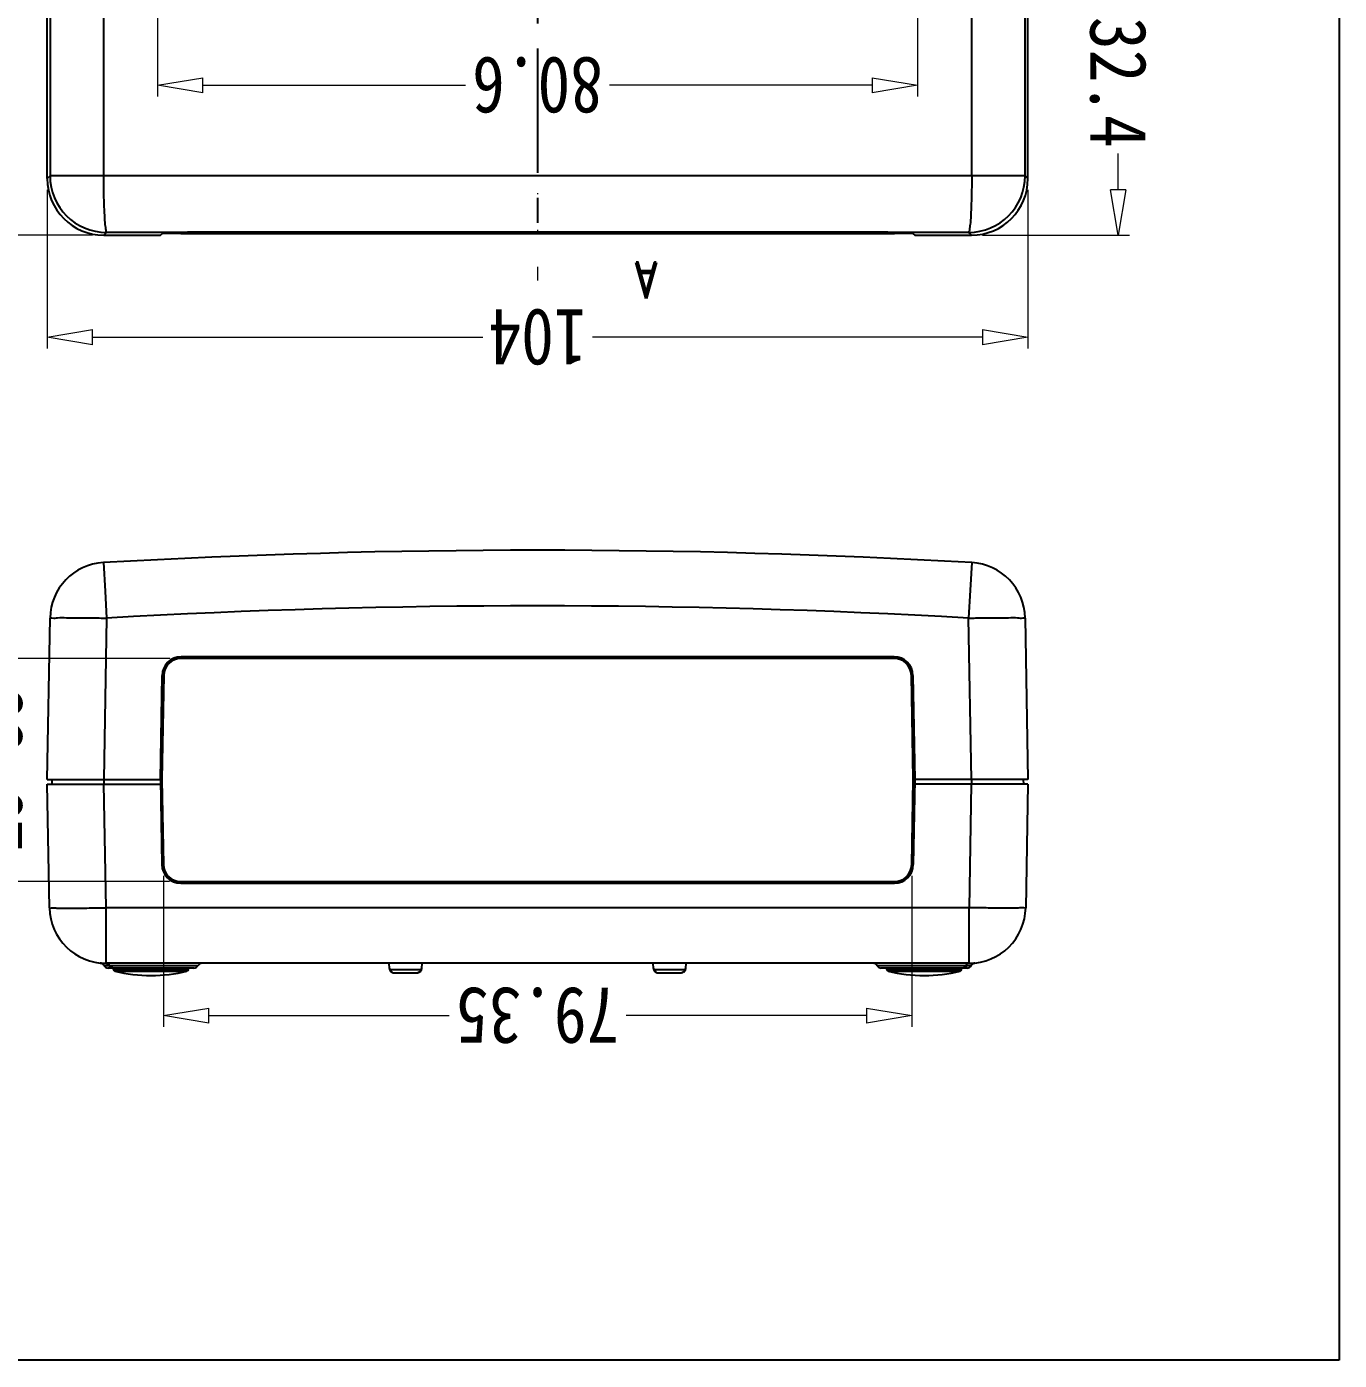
# Model space of a CAD drawing. Header units: millimetres. Extents: x 1786 to 2940, y -3417 to -1928.
# Drawn here: x 2800.9 to 2940.1, y -3416.7 to -3275.2 of the extents above; entities that cross this region are included whole.
import ezdxf
from ezdxf.enums import TextEntityAlignment as Align

# ---------------------------------------------------------------- set-up
doc = ezdxf.new("R2010")
doc.units = ezdxf.units.MM
doc.linetypes.add('CENTER', pattern=[50.8, 31.75, -6.35, 6.35, -6.35])
doc.linetypes.add('DIVIDE', pattern=[31.75, 12.7, -6.35, 0, -6.35, 0, -6.35])
doc.layers.add('dim', color=3, linetype='Continuous', lineweight=9)
doc.layers.add('hatch', color=56, linetype='Continuous', lineweight=9)
doc.styles.add('FFS', font='', dxfattribs={"width": 0.85})
doc.styles.add('LongTou', font='romand.shx', dxfattribs={"width": 0.8, "bigfont": 'whgdtxt.shx'})
doc.styles.get('FFS').set_extended_font_data('FangSong_GB2312')
doc.dimstyles.new('YanXiu', dxfattribs={"dimtxt": 2.5, "dimasz": 2.2, "dimexe": 1, "dimexo": 0.6, "dimgap": 0.66, "dimtad": 0, "dimzin": 9, "dimdsep": 46, "dimtxsty": 'FFS', "dimblk": 'CLOSEDBLANK', "dimcen": 0, "dimclrd": 256, "dimclre": 131, "dimclrt": 42, "dimazin": 2, "dimtfac": 1, "dimtofl": 0, "dimtmove": 0, "dimatfit": 3, "dimldrblk": 'CLOSEDBLANK', "dimfxl": 1, "dimlwd": 5, "dimlwe": 5, "dimarcsym": 0})

# ---------------------------------------------------------------- blocks, each defined once
blk = doc.blocks.new('*u2')
at = {"layer": 'Defpoints', "color": 2}
blk.add_lwpolyline([(-135.77, 94.941), (135.77, 94.941), (135.77, -94.941), (-135.77, -94.941)], close=True, dxfattribs=at)
blk = doc.blocks.new('_ClosedBlank')
at = {"color": 0, "linetype": 'ByBlock', "lineweight": -2}
for p, q in [((-1, 0.167), (0, 0)), ((-1, 0.167), (-1, -0.167)), ((0, 0), (-1, -0.167))]:
    blk.add_line(p, q, dxfattribs=at)
blk = doc.blocks.new('*D54')
at = {"layer": 'Defpoints', "color": 0, "transparency": 16777216}
for p in [(-135.1, 310.01), (-135.14, 286.35), (-115.39, 286.35)]:
    blk.add_point(p, dxfattribs=at)
at = {"layer": 'dim', "lineweight": 5, "transparency": 16777216}
for p, q in [((-115.39, 314.81), (-115.39, 319.61)), ((-115.39, 281.55), (-115.39, 276.75))]:
    blk.add_line(p, q, dxfattribs=at)
at = {"layer": 'dim', "color": 131, "lineweight": 5, "transparency": 16777216}
for p, q in [((-133.9, 310.01), (-114.19, 310.01)), ((-133.94, 286.35), (-114.19, 286.35))]:
    blk.add_line(p, q, dxfattribs=at)
at = {"layer": 'dim', "lineweight": 5, "transparency": 16777216, "xscale": 4.800000000000001, "yscale": 4.800000000000001, "zscale": 4.800000000000001}
for p, rotation in [((-115.39, 310.01), 270), ((-115.39, 286.35), 90)]:
    blk.add_blockref('_ClosedBlank', p, dxfattribs=dict(at, rotation=rotation))
at = {"layer": 'dim', "color": 42, "transparency": 16777216, "insert": (-115.39, 298.18), "char_height": 6, "attachment_point": 5, "rotation": 90, "style": 'FFS'}
blk.add_mtext('23.67', dxfattribs=at)
blk = doc.blocks.new('*D55')
at = {"layer": 'Defpoints', "color": 0, "transparency": 16777216}
for p in [(-133.27, 324.23), (-212.62, 308.21), (-133.27, 308.21)]:
    blk.add_point(p, dxfattribs=at)
at = {"layer": 'dim', "color": 131, "lineweight": 5, "transparency": 16777216}
for p, q in [((-212.62, 309.41), (-212.62, 325.43)), ((-133.27, 309.41), (-133.27, 325.43))]:
    blk.add_line(p, q, dxfattribs=at)
at = {"layer": 'dim', "lineweight": 5, "transparency": 16777216}
for p, q in [((-207.82, 324.23), (-182.33, 324.23)), ((-138.07, 324.23), (-163.56, 324.23))]:
    blk.add_line(p, q, dxfattribs=at)
at = {"layer": 'dim', "lineweight": 5, "transparency": 16777216, "xscale": 4.800000000000001, "yscale": 4.800000000000001, "zscale": 4.800000000000001, "rotation": 180}
blk.add_blockref('_ClosedBlank', (-212.62, 324.23), dxfattribs=at)
at = {"layer": 'dim', "lineweight": 5, "transparency": 16777216, "xscale": 4.800000000000001, "yscale": 4.800000000000001, "zscale": 4.800000000000001}
blk.add_blockref('_ClosedBlank', (-133.27, 324.23), dxfattribs=at)
at = {"layer": 'dim', "color": 42, "transparency": 16777216, "insert": (-172.94, 324.23), "char_height": 6, "attachment_point": 5, "style": 'FFS'}
blk.add_mtext('79.35', dxfattribs=at)
blk = doc.blocks.new('*D57')
at = {"layer": 'Defpoints', "color": 0, "transparency": 16777216}
for p in [(-126.94, 241.47), (-172.94, 31.47, 0), (-110.95, 31.47)]:
    blk.add_point(p, dxfattribs=at)
at = {"layer": 'dim', "color": 131, "lineweight": 5, "transparency": 16777216}
for p, q in [((-125.74, 241.47), (-109.75, 241.47)), ((-171.75, 31.47), (-109.75, 31.47))]:
    blk.add_line(p, q, dxfattribs=at)
at = {"layer": 'dim', "lineweight": 5, "transparency": 16777216}
for p, q in [((-110.95, 236.67), (-110.95, 142.48)), ((-110.95, 36.27), (-110.95, 130.46))]:
    blk.add_line(p, q, dxfattribs=at)
at = {"layer": 'dim', "lineweight": 5, "transparency": 16777216, "xscale": 4.800000000000001, "yscale": 4.800000000000001, "zscale": 4.800000000000001}
for p, rotation in [((-110.95, 241.47), 90), ((-110.95, 31.47), 270)]:
    blk.add_blockref('_ClosedBlank', p, dxfattribs=dict(at, rotation=rotation))
at = {"layer": 'dim', "color": 42, "transparency": 16777216, "insert": (-110.95, 136.47), "char_height": 6, "attachment_point": 5, "rotation": 90, "style": 'FFS'}
blk.add_mtext('210', dxfattribs=at)
blk = doc.blocks.new('*D58')
at = {"layer": 'Defpoints', "color": 0, "transparency": 16777216}
for p in [(-120.94, 252.29), (-224.94, 235.47), (-120.94, 235.47)]:
    blk.add_point(p, dxfattribs=at)
at = {"layer": 'dim', "color": 131, "lineweight": 5, "transparency": 16777216}
for p, q in [((-224.94, 236.67), (-224.94, 253.49)), ((-120.94, 236.67), (-120.94, 253.49))]:
    blk.add_line(p, q, dxfattribs=at)
at = {"layer": 'dim', "lineweight": 5, "transparency": 16777216}
for p, q in [((-220.14, 252.29), (-178.76, 252.29)), ((-125.74, 252.29), (-167.13, 252.29))]:
    blk.add_line(p, q, dxfattribs=at)
at = {"layer": 'dim', "lineweight": 5, "transparency": 16777216, "xscale": 4.800000000000001, "yscale": 4.800000000000001, "zscale": 4.800000000000001, "rotation": 180}
blk.add_blockref('_ClosedBlank', (-224.94, 252.29), dxfattribs=at)
at = {"layer": 'dim', "lineweight": 5, "transparency": 16777216, "xscale": 4.800000000000001, "yscale": 4.800000000000001, "zscale": 4.800000000000001}
blk.add_blockref('_ClosedBlank', (-120.94, 252.29), dxfattribs=at)
at = {"layer": 'dim', "color": 42, "transparency": 16777216, "insert": (-172.94, 252.29), "char_height": 6, "attachment_point": 5, "style": 'FFS'}
blk.add_mtext('104', dxfattribs=at)
blk = doc.blocks.new('*D59')
at = {"layer": 'Defpoints', "color": 0, "transparency": 16777216}
for p in [(-132.64, 225.57), (-213.24, 208.77), (-132.64, 208.77)]:
    blk.add_point(p, dxfattribs=at)
at = {"layer": 'dim', "color": 131, "lineweight": 5, "transparency": 16777216}
for p, q in [((-213.24, 209.97), (-213.24, 226.76)), ((-132.64, 209.97), (-132.64, 226.76))]:
    blk.add_line(p, q, dxfattribs=at)
at = {"layer": 'dim', "lineweight": 5, "transparency": 16777216}
for p, q in [((-208.44, 225.57), (-180.58, 225.57)), ((-137.44, 225.57), (-165.31, 225.57))]:
    blk.add_line(p, q, dxfattribs=at)
at = {"layer": 'dim', "lineweight": 5, "transparency": 16777216, "xscale": 4.800000000000001, "yscale": 4.800000000000001, "zscale": 4.800000000000001, "rotation": 180}
blk.add_blockref('_ClosedBlank', (-213.24, 225.57), dxfattribs=at)
at = {"layer": 'dim', "lineweight": 5, "transparency": 16777216, "xscale": 4.800000000000001, "yscale": 4.800000000000001, "zscale": 4.800000000000001}
blk.add_blockref('_ClosedBlank', (-132.64, 225.57), dxfattribs=at)
at = {"layer": 'dim', "color": 42, "transparency": 16777216, "insert": (-172.94, 225.57), "char_height": 6, "attachment_point": 5, "style": 'FFS'}
blk.add_mtext('80.6', dxfattribs=at)
blk = doc.blocks.new('*D63')
at = {"layer": 'Defpoints', "color": 0, "transparency": 16777216}
for p in [(-218.95, 241.47), (-234.51, 209.07), (-212.94, 209.07)]:
    blk.add_point(p, dxfattribs=at)
at = {"layer": 'dim', "color": 131, "lineweight": 5, "transparency": 16777216}
for p, q in [((-220.14, 241.47), (-235.71, 241.47)), ((-214.14, 209.07), (-235.71, 209.07))]:
    blk.add_line(p, q, dxfattribs=at)
at = {"layer": 'dim', "lineweight": 5, "transparency": 16777216}
for p, q in [((-234.51, 236.67), (-234.51, 232.8)), ((-234.51, 213.87), (-234.51, 217.75))]:
    blk.add_line(p, q, dxfattribs=at)
at = {"layer": 'dim', "lineweight": 5, "transparency": 16777216, "xscale": 4.800000000000001, "yscale": 4.800000000000001, "zscale": 4.800000000000001}
for p, rotation in [((-234.51, 241.47), 90), ((-234.51, 209.07), 270)]:
    blk.add_blockref('_ClosedBlank', p, dxfattribs=dict(at, rotation=rotation))
at = {"layer": 'dim', "color": 42, "transparency": 16777216, "insert": (-234.51, 225.27), "char_height": 6, "attachment_point": 5, "rotation": 90, "style": 'FFS'}
blk.add_mtext('32.4', dxfattribs=at)
blk = doc.blocks.new('u231')
at = {"color": 7, "linetype": 'Continuous'}
for p, q in [((-185.689, 319.679), (-188.2, 319.679)), ((-157.689, 319.679), (-160.2, 319.679)), ((-218.708, 318.679), (-218.708, 312.784)), ((-218.708, 318.679), (-127.181, 318.679)), ((-218.485, 319.179), (-209.391, 319.179)), ((-218.327, 318.929), (-208.958, 318.929)), ((-217.916, 319.326), (-217.918, 319.179)), ((-209.973, 319.326), (-217.916, 319.326)), ((-210.126, 319.517), (-217.764, 319.517)), ((-209.973, 319.326), (-209.971, 319.179)), ((-188.664, 319.221), (-188.692, 318.679)), ((-185.369, 319.348), (-188.52, 319.348)), ((-188.51, 319.551), (-188.509, 319.552)), ((-185.379, 319.551), (-185.38, 319.552)), ((-185.225, 319.221), (-185.197, 318.679)), ((-160.664, 319.221), (-160.692, 318.679)), ((-157.369, 319.348), (-160.52, 319.348)), ((-160.51, 319.551), (-160.509, 319.552)), ((-157.379, 319.551), (-157.38, 319.552)), ((-157.225, 319.221), (-157.197, 318.679)), ((-136.931, 318.929), (-127.562, 318.929)), ((-136.498, 319.179), (-127.404, 319.179)), ((-135.916, 319.326), (-135.918, 319.179)), ((-127.973, 319.326), (-135.916, 319.326)), ((-128.126, 319.517), (-135.764, 319.517)), ((-127.973, 319.326), (-127.971, 319.179)), ((-127.181, 318.679), (-127.181, 312.784)), ((-224.936, 299.679), (-224.707, 312.784)), ((-218.937, 299.679), (-218.708, 312.784)), ((-218.708, 312.784), (-127.181, 312.784)), ((-127.181, 312.784), (-126.952, 299.679)), ((-121.182, 312.784), (-120.953, 299.679)), ((-135.102, 310.179), (-210.787, 310.179)), ((-210.787, 310.012), (-210.787, 310.029)), ((-135.102, 310.029), (-210.787, 310.029)), ((-135.102, 310.012), (-210.787, 310.012)), ((-135.102, 310.012), (-135.102, 310.029)), ((-212.945, 299.179), (-212.787, 308.214)), ((-212.794, 299.212), (-212.637, 308.212)), ((-212.619, 308.211), (-212.777, 299.211)), ((-212.619, 308.211), (-212.637, 308.212)), ((-133.27, 308.211), (-133.252, 308.212)), ((-133.113, 299.211), (-133.27, 308.211)), ((-133.252, 308.212), (-133.095, 299.212)), ((-132.945, 299.179), (-133.102, 308.214)), ((-224.646, 282.075), (-224.945, 299.179)), ((-224.945, 299.179), (-212.945, 299.179)), ((-224.936, 299.679), (-212.936, 299.679)), ((-224.445, 299.179), (-224.471, 299.679)), ((-218.945, 299.179), (-218.945, 299.679)), ((-218.945, 299.179), (-218.647, 282.075)), ((-212.752, 288.145), (-212.945, 299.179)), ((-212.794, 299.212), (-212.777, 299.211)), ((-212.602, 288.147), (-212.794, 299.147)), ((-212.794, 299.147), (-212.777, 299.147)), ((-212.777, 299.147), (-212.584, 288.147)), ((-133.305, 288.147), (-133.113, 299.147)), ((-133.095, 299.147), (-133.287, 288.147)), ((-132.945, 299.179), (-133.137, 288.145)), ((-133.095, 299.212), (-133.113, 299.211)), ((-133.095, 299.147), (-133.113, 299.147)), ((-120.953, 299.679), (-132.953, 299.679)), ((-120.945, 299.179), (-132.945, 299.179)), ((-127.242, 282.075), (-126.944, 299.179)), ((-126.944, 299.179), (-126.944, 299.679)), ((-121.445, 299.179), (-121.418, 299.679)), ((-120.945, 299.179), (-121.243, 282.075)), ((-212.584, 288.147), (-212.602, 288.147)), ((-133.305, 288.147), (-133.287, 288.147)), ((-210.752, 286.347), (-135.137, 286.347)), ((-210.752, 286.347), (-210.752, 286.329)), ((-210.752, 286.329), (-135.137, 286.329)), ((-210.752, 286.179), (-135.137, 286.179)), ((-135.137, 286.347), (-135.137, 286.329)), ((-218.816, 279.124), (-218.647, 282.075)), ((-127.079, 279.219), (-127.242, 282.075)), ((-218.988, 276.189), (-218.816, 279.124)), ((-126.901, 276.189), (-127.079, 279.219)), ((-218.945, 241.473), (-218.647, 241.174)), ((-212.945, 241.473), (-218.945, 241.473)), ((-212.752, 241.28), (-212.945, 241.473)), ((-135.102, 241.281), (-210.787, 241.281)), ((-210.752, 241.246), (-135.137, 241.246)), ((-132.945, 241.473), (-133.137, 241.28)), ((-126.944, 241.473), (-132.945, 241.473)), ((-127.242, 241.174), (-126.944, 241.473)), ((-224.945, 235.474), (-224.945, 47.776)), ((-224.646, 235.175), (-224.945, 235.474)), ((-224.646, 235.175), (-224.646, 216.973)), ((-224.646, 235.175), (-121.243, 235.175)), ((-218.988, 235.175), (-218.988, 216.973)), ((-126.901, 216.973), (-126.901, 235.175)), ((-120.945, 235.474), (-121.243, 235.175)), ((-121.243, 216.973), (-121.243, 235.175)), ((-120.945, 235.474), (-120.945, 47.776))]:
    blk.add_line(p, q, dxfattribs=at)
at = {"color": 1, "linetype": 'CENTER', "ltscale": 0.416}
blk.add_line((-172.945, 31.473, 0), (-172.945, 241.473, 0), dxfattribs=at)
at = {"color": 7, "linetype": 'Continuous'}
for points in [[(-188.2, 319.679), (-188.335, 319.658), (-188.472, 319.585), (-188.509, 319.552)], [(-185.38, 319.552), (-185.422, 319.589), (-185.558, 319.66), (-185.689, 319.679)], [(-160.2, 319.679), (-160.335, 319.658), (-160.472, 319.585), (-160.509, 319.552)], [(-157.38, 319.552), (-157.422, 319.589), (-157.558, 319.66), (-157.689, 319.679)]]:
    blk.add_lwpolyline(points, dxfattribs=at)
for centre, radius, start, end in [((-213.945, 303.988), 15.991, 76.18294, 103.81706), ((-131.945, 303.988), 15.991, 76.18294, 103.81706), ((-218.708, 312.679), 6, 90, 179), ((-219.37, 319.146), 0.5, 275.83547, 332.20723), ((-218.485, 318.679), 0.5, 90.00158, 152.2067), ((-218.294, 307.562), 11.368, 92.13511, 93.19384), ((-218.334, 308.541), 10.389, 89.96048, 92.11473), ((-217.879, 318.702), 0.503, 140.82283, 153.14214), ((-217.716, 319.323), 0.2, 103.81706, 179), ((-210.173, 319.323), 0.2, 1, 76.18294), ((-209.391, 318.679), 0.5, 30, 90), ((-208.525, 319.179), 0.5, 210, 270), ((-188.195, 319.196), 0.47, 163.28471, 176.92843), ((-188.191, 319.195), 0.473, 162.37037, 163.31425), ((-185.71, 319.191), 0.486, 18.10162, 24.73996), ((-160.195, 319.196), 0.47, 163.28471, 176.92843), ((-160.191, 319.195), 0.473, 162.37037, 163.31425), ((-157.71, 319.191), 0.486, 18.10162, 24.73996), ((-137.364, 319.179), 0.5, 270, 330), ((-136.498, 318.679), 0.5, 90, 150), ((-135.716, 319.323), 0.2, 103.81706, 179), ((-128.173, 319.323), 0.2, 1, 76.18294), ((-128.01, 318.702), 0.503, 26.86168, 39.17519), ((-127.555, 308.482), 10.447, 87.11899, 90.0354), ((-127.404, 318.679), 0.5, 27.79014, 90.00189), ((-127.181, 312.679), 6, 1, 90), ((-127.638, 306.691), 12.24, 86.82938, 87.1518), ((-126.519, 319.146), 0.5, 207.79277, 264.16453), ((-210.787, 308.179), 2, 90, 179), ((-210.787, 308.179), 1.85, 90, 179), ((-210.787, 308.179), 1.833, 90, 179), ((-135.102, 308.179), 2, 1, 90), ((-135.102, 308.179), 1.85, 1, 90), ((-135.102, 308.179), 1.833, 1, 90), ((-210.944, 299.179), 1.85, 179, 181), ((-210.944, 299.179), 1.833, 179, 181), ((-134.945, 299.179), 1.833, 359, 1), ((-134.945, 299.179), 1.85, 359, 1), ((-210.752, 288.179), 2, 181, 270), ((-210.752, 288.179), 1.85, 181, 270), ((-210.752, 288.179), 1.833, 181, 270), ((-135.137, 288.179), 1.85, 270, 359), ((-135.137, 288.179), 1.833, 270, 359), ((-135.137, 288.179), 2, 270, 359), ((-218.647, 282.179), 6, 181, 266.74133), ((-172.945, 1084.773), 803.998, 266.74133, 273.25867), ((-127.242, 282.179), 6, 273.25867, 359), ((-172.945, 1084.877), 809.998, 266.74133, 273.25867), ((-218.645, 235.173), 6.001, 90.02093, 179.97907), ((-172.945, 46264.939), 46023.787, 269.9431044, 270.0568956), ((-127.244, 235.173), 6.001, 0.02094, 89.97906)]:
    blk.add_arc(centre, radius, start, end, dxfattribs=at)
for centre, major_axis, ratio, start_param, end_param in [((-218.944, 235.472), (4.244, -4.244), 0.9996955, 2.3563468, 3.9268385), ((-210.787, 241.316), (2, 0), 0.0174551, 3.1590459, 4.712389), ((-210.752, 241.281), (2, 0), 0.0174551, -3.1241394, -1.5707963), ((-135.137, 241.281), (2, 0), 0.0174551, -1.5707963, -0.0174533), ((-135.102, 241.316), (2, 0), 0.0174551, 4.712389, 6.1550532), ((-126.945, 235.472), (-4.244, -4.244), 0.9996955, 2.3563468, 3.9268385)]:
    blk.add_ellipse(centre, major_axis=major_axis, ratio=ratio, start_param=start_param, end_param=end_param, dxfattribs=at)
for points, start_tangent, end_tangent in [([(-188.52, 319.348), (-188.491, 319.476), (-188.42, 319.583), (-188.318, 319.655), (-188.2, 319.679)], (0.0481635, 0.9988395), (0.999991, 0.0042479)), ([(-185.369, 319.348), (-185.398, 319.476), (-185.469, 319.583), (-185.571, 319.654), (-185.689, 319.679)], (-0.0481635, 0.9988395), (-0.9999901, 0.0044465)), ([(-160.52, 319.348), (-160.491, 319.476), (-160.42, 319.583), (-160.318, 319.655), (-160.2, 319.679)], (0.0481635, 0.9988395), (0.999991, 0.0042479)), ([(-157.369, 319.348), (-157.398, 319.476), (-157.469, 319.583), (-157.571, 319.654), (-157.689, 319.679)], (-0.0481635, 0.9988395), (-0.9999901, 0.0044465)), ([(-218.708, 318.679), (-218.558, 318.71), (-218.425, 318.796), (-218.327, 318.929)], (1, 0), (0.4524984, 0.8917652)), ([(-217.947, 319.179), (-218.097, 319.149), (-218.229, 319.062), (-218.269, 319.02)], (-1, -0.0000042), (-0.6327106, -0.7743883)), ([(-188.599, 319.323), (-188.634, 319.289), (-188.655, 319.255), (-188.664, 319.221)], (-0.7770879, -0.6293921), (-0.0530778, -0.9985904)), ([(-188.51, 319.551), (-188.59, 319.451), (-188.642, 319.338)], (-0.7047177, -0.7094878), (-0.3028644, -0.9530337)), ([(-188.599, 319.323), (-188.585, 319.427), (-188.538, 319.519), (-188.51, 319.551)], (-0.0213071, 0.999773), (0.7049382, 0.7092687)), ([(-188.599, 319.323), (-188.577, 319.337), (-188.551, 319.345), (-188.52, 319.348)], (0.7770481, 0.6294413), (1, -0.0000789)), ([(-185.268, 319.394), (-185.299, 319.451), (-185.379, 319.551)], (-0.4180868, 0.9084071), (-0.7044856, 0.7097183)), ([(-185.29, 319.323), (-185.304, 319.427), (-185.349, 319.516), (-185.379, 319.551)], (0.0213042, 0.999773), (-0.7045956, 0.7096091)), ([(-185.369, 319.348), (-185.338, 319.345), (-185.312, 319.337), (-185.29, 319.323)], (1, 0.0000778), (0.7770452, -0.6294448)), ([(-185.225, 319.221), (-185.234, 319.255), (-185.255, 319.289), (-185.29, 319.323)], (-0.0525312, 0.9986193), (-0.7769723, 0.6295348)), ([(-185.225, 319.221), (-185.247, 319.338), (-185.248, 319.342)], (-0.0523935, 0.9986265), (-0.3102552, 0.9506533)), ([(-160.599, 319.323), (-160.634, 319.289), (-160.655, 319.255), (-160.664, 319.221)], (-0.7770879, -0.6293921), (-0.0530778, -0.9985904)), ([(-160.51, 319.551), (-160.59, 319.451), (-160.642, 319.338)], (-0.7047177, -0.7094878), (-0.3028644, -0.9530337)), ([(-160.599, 319.323), (-160.585, 319.427), (-160.538, 319.519), (-160.51, 319.551)], (-0.0213071, 0.999773), (0.7049382, 0.7092687)), ([(-160.599, 319.323), (-160.577, 319.337), (-160.551, 319.345), (-160.52, 319.348)], (0.7770481, 0.6294413), (1, -0.0000789)), ([(-157.268, 319.394), (-157.299, 319.451), (-157.379, 319.551)], (-0.4180868, 0.9084071), (-0.7044856, 0.7097183)), ([(-157.29, 319.323), (-157.304, 319.427), (-157.349, 319.516), (-157.379, 319.551)], (0.0213042, 0.999773), (-0.7045956, 0.7096091)), ([(-157.369, 319.348), (-157.338, 319.345), (-157.312, 319.337), (-157.29, 319.323)], (1, 0.0000778), (0.7770452, -0.6294448)), ([(-157.225, 319.221), (-157.234, 319.255), (-157.255, 319.289), (-157.29, 319.323)], (-0.0525312, 0.9986193), (-0.7769723, 0.6295348)), ([(-157.225, 319.221), (-157.247, 319.338), (-157.248, 319.342)], (-0.0523935, 0.9986265), (-0.3102552, 0.9506533)), ([(-127.942, 319.179), (-127.792, 319.149), (-127.66, 319.063), (-127.62, 319.02)], (1, -0.000005), (0.6326827, -0.7744111)), ([(-127.181, 318.679), (-127.331, 318.71), (-127.464, 318.796), (-127.562, 318.929)], (-1, 0), (-0.4524995, 0.8917647)), ([(-224.707, 312.784), (-224.505, 312.808), (-223.907, 312.822), (-222.955, 312.828), (-221.711, 312.823), (-221.207, 312.82)], (0.0174524, 0.9998477), (0.9999593, -0.0090176)), ([(-221.207, 312.82), (-220.263, 312.808), (-218.708, 312.784)], (0.9999593, -0.0090176), (0.9998478, -0.0174471)), ([(-124.682, 312.82), (-125.626, 312.808), (-127.181, 312.784)], (-0.9999593, -0.0090176), (-0.9998478, -0.0174471)), ([(-121.182, 312.784), (-121.384, 312.808), (-121.982, 312.822), (-122.934, 312.828), (-124.178, 312.823), (-124.682, 312.82)], (-0.0174524, 0.9998477), (-0.9999593, -0.0090176)), ([(-218.647, 282.075), (-220.199, 282.051), (-221.646, 282.036), (-222.888, 282.031), (-223.842, 282.036), (-224.441, 282.051), (-224.646, 282.075)], (-0.9998478, -0.0174471), (-0.0174524, 0.9998477)), ([(-121.243, 282.075), (-121.448, 282.051), (-122.047, 282.036), (-123.001, 282.031), (-124.243, 282.036), (-125.69, 282.051), (-127.242, 282.075)], (-0.0174524, -0.9998477), (-0.9998478, 0.0174471)), ([(-218.988, 235.175), (-218.975, 236.711), (-218.94, 238.145), (-218.886, 239.38), (-218.816, 240.336), (-218.734, 240.947), (-218.647, 241.174)], (0.0184167, 0.9998304), (0.9726545, 0.2322566)), ([(-126.901, 235.175), (-126.914, 236.711), (-126.949, 238.145), (-127.003, 239.38), (-127.073, 240.336), (-127.155, 240.947), (-127.242, 241.174)], (-0.018417, 0.9998304), (-0.9726537, 0.2322602))]:
    blk.add_spline(points, degree=3, dxfattribs=dict(at, start_tangent=start_tangent, end_tangent=end_tangent))
at = {"layer": 'hatch', "color": 2, "linetype": 'DIVIDE', "ltscale": 0.6}
blk.add_line((-172.945, 71.575), (-172.945, 246.281), dxfattribs=at)
at = {"layer": 'hatch', "color": 2}
blk.add_lwpolyline([(-172.945, 246.281, 0, 0, 0), (-176.785, 246.281, 1.152, 0, 0), (-180.625, 246.281, 0, 0, 0)], format="xyseb", dxfattribs=at)
at = {"layer": 'Defpoints', "xscale": 1.900000000000091, "yscale": 1.900000000000091, "zscale": 1.900000000000091}
blk.add_blockref('*u2', (0, 180.389), dxfattribs=at)
at = {"layer": 'hatch', "color": 6, "style": 'LongTou', "width": 0.8}
blk.add_text('A', height=3.84, dxfattribs=at).set_placement((-184.465, 246.281), align=Align.MIDDLE)
at = {"layer": 'dim'}
for base, p1, p2, picture, middle in [((-133.27, 324.234), (-212.619, 308.211), (-133.27, 308.211), '*D55', (-172.945, 324.234)), ((-120.945, 252.287), (-224.945, 235.474), (-120.945, 235.474), '*D58', (-172.945, 252.287)), ((-132.645, 225.565), (-213.245, 208.773), (-132.645, 208.773), '*D59', (-172.945, 225.565))]:
    dim = blk.add_linear_dim(base=base, p1=p1, p2=p2, dimstyle='YanXiu', override={"dimtxt": 6, "dimasz": 4.8, "dimexe": 1.1994, "dimexo": 1.1994, "dimgap": 1.1994}, dxfattribs=at)
    dim.commit()
    dim.dimension.update_dxf_attribs({"geometry": picture, "text_midpoint": middle})
for base, p1, p2, picture, middle in [((-115.3901, 286.3469), (-135.1019, 310.012), (-135.1369, 286.3469), '*D54', (-115.3901, 298.1795)), ((-234.514, 209.073), (-218.945, 241.473), (-212.945, 209.073), '*D63', (-234.514, 225.273)), ((-110.95, 31.473), (-126.944, 241.473), (-172.945, 31.473, 0), '*D57', (-110.95, 136.473))]:
    dim = blk.add_linear_dim(base=base, p1=p1, p2=p2, angle=90, dimstyle='YanXiu', override={"dimtxt": 6, "dimasz": 4.8, "dimexe": 1.1994, "dimexo": 1.1994, "dimgap": 1.1994}, dxfattribs=at)
    dim.commit()
    dim.dimension.update_dxf_attribs({"geometry": picture, "text_midpoint": middle})

msp = doc.modelspace()

# ---------------------------------------------------------------- block references
at = {"rotation": 180}
msp.add_blockref('u231', (2682.15, -3055.88, 0), dxfattribs=at)

doc.saveas('drawing.dxf')
